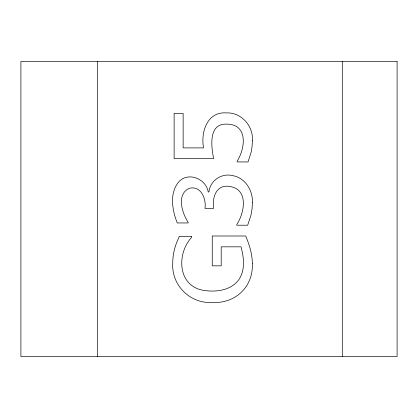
<?xml version="1.0" encoding="UTF-8"?>
<svg xmlns="http://www.w3.org/2000/svg" width="418" height="418" viewBox="0 0 418 418"><rect width="100%" height="100%" fill="white"/><g stroke="black" fill="none" stroke-linecap="round" stroke-linejoin="round"><path stroke-width="0.63" d="M342.295 61.472L342.295 356.528M97.378 61.472L97.378 356.528M252.409 140.385L252.111 146.248L251.202 152.016L248.036 161.938L237.168 161.938L237.168 161.165C245.45 148.108 248.24 123.911 226.352 124.136C208.169 123.613 211.262 146.885 213.635 158.568L174.134 158.568L174.134 113.414L183.141 113.414L183.141 147.899L203.54 147.899C200.666 132.224 207.035 111.439 226.404 112.912C241.243 112.212 253.334 125.865 252.409 140.385M252.409 202.725L252.064 208.89L251.019 214.993L247.675 225.218L236.807 225.218L236.807 224.445C244.18 213.457 248.83 190.54 231.144 186.71C216.817 183.377 212.062 196.361 213.53 208.42L204.982 208.42C206.476 198.952 200.974 185.399 189.422 188.272C176.109 194.067 181.997 212.997 188.142 222.292L188.142 222.956L177.274 222.956C172.049 209.94 169.065 192.17 179.588 180.957C189.443 171.845 206.231 179.218 208.227 192.003L208.948 192.003C210.092 180.325 221.901 172.707 233.04 175.68C245.403 178.047 253.026 190.655 252.409 202.725M252.31 263.356C253.512 286.644 235.47 303.708 212.396 302.486C190.253 303.86 171.443 285.478 172.738 263.246A56.007 56.007 0 0 1 176.986 241.829L179.332 236.327L191.643 236.327L191.643 237.267C175.826 254.672 177.911 287.709 205.504 290.641C217.407 292.151 231.332 289.982 238.861 279.679C245.366 270.018 243.95 257.483 241.029 246.829L221.2 246.829L221.2 265.843L212.239 265.843L212.239 235.998L245.716 235.998C249.316 244.697 252.263 253.851 252.31 263.356M397.1 61.472L20.9 61.472L20.9 356.528L397.1 356.528L397.1 61.472"/></g></svg>
